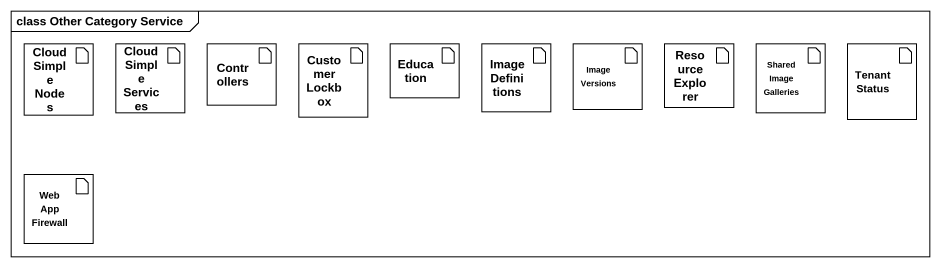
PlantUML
@startuml
mainframe class Other Category Service
artifact "CloudSimple Nodes" as CloudSimple_Nodes
artifact "CloudSimple Services" as CloudSimple_Services
artifact Controllers
artifact "Customer Lockbox" as Customer_Lockbox
artifact Education
artifact "Image Definitions" as Image_Definitions
artifact "Image Versions" as Image_Versions
artifact "Resource Explorer" as Resource_Explorer
artifact "Shared Image Galleries" as Shared_Image_Galleries
artifact "Tenant Status" as Tenant_Status
artifact "Web App Firewall" as Web_App_Firewall
@enduml
